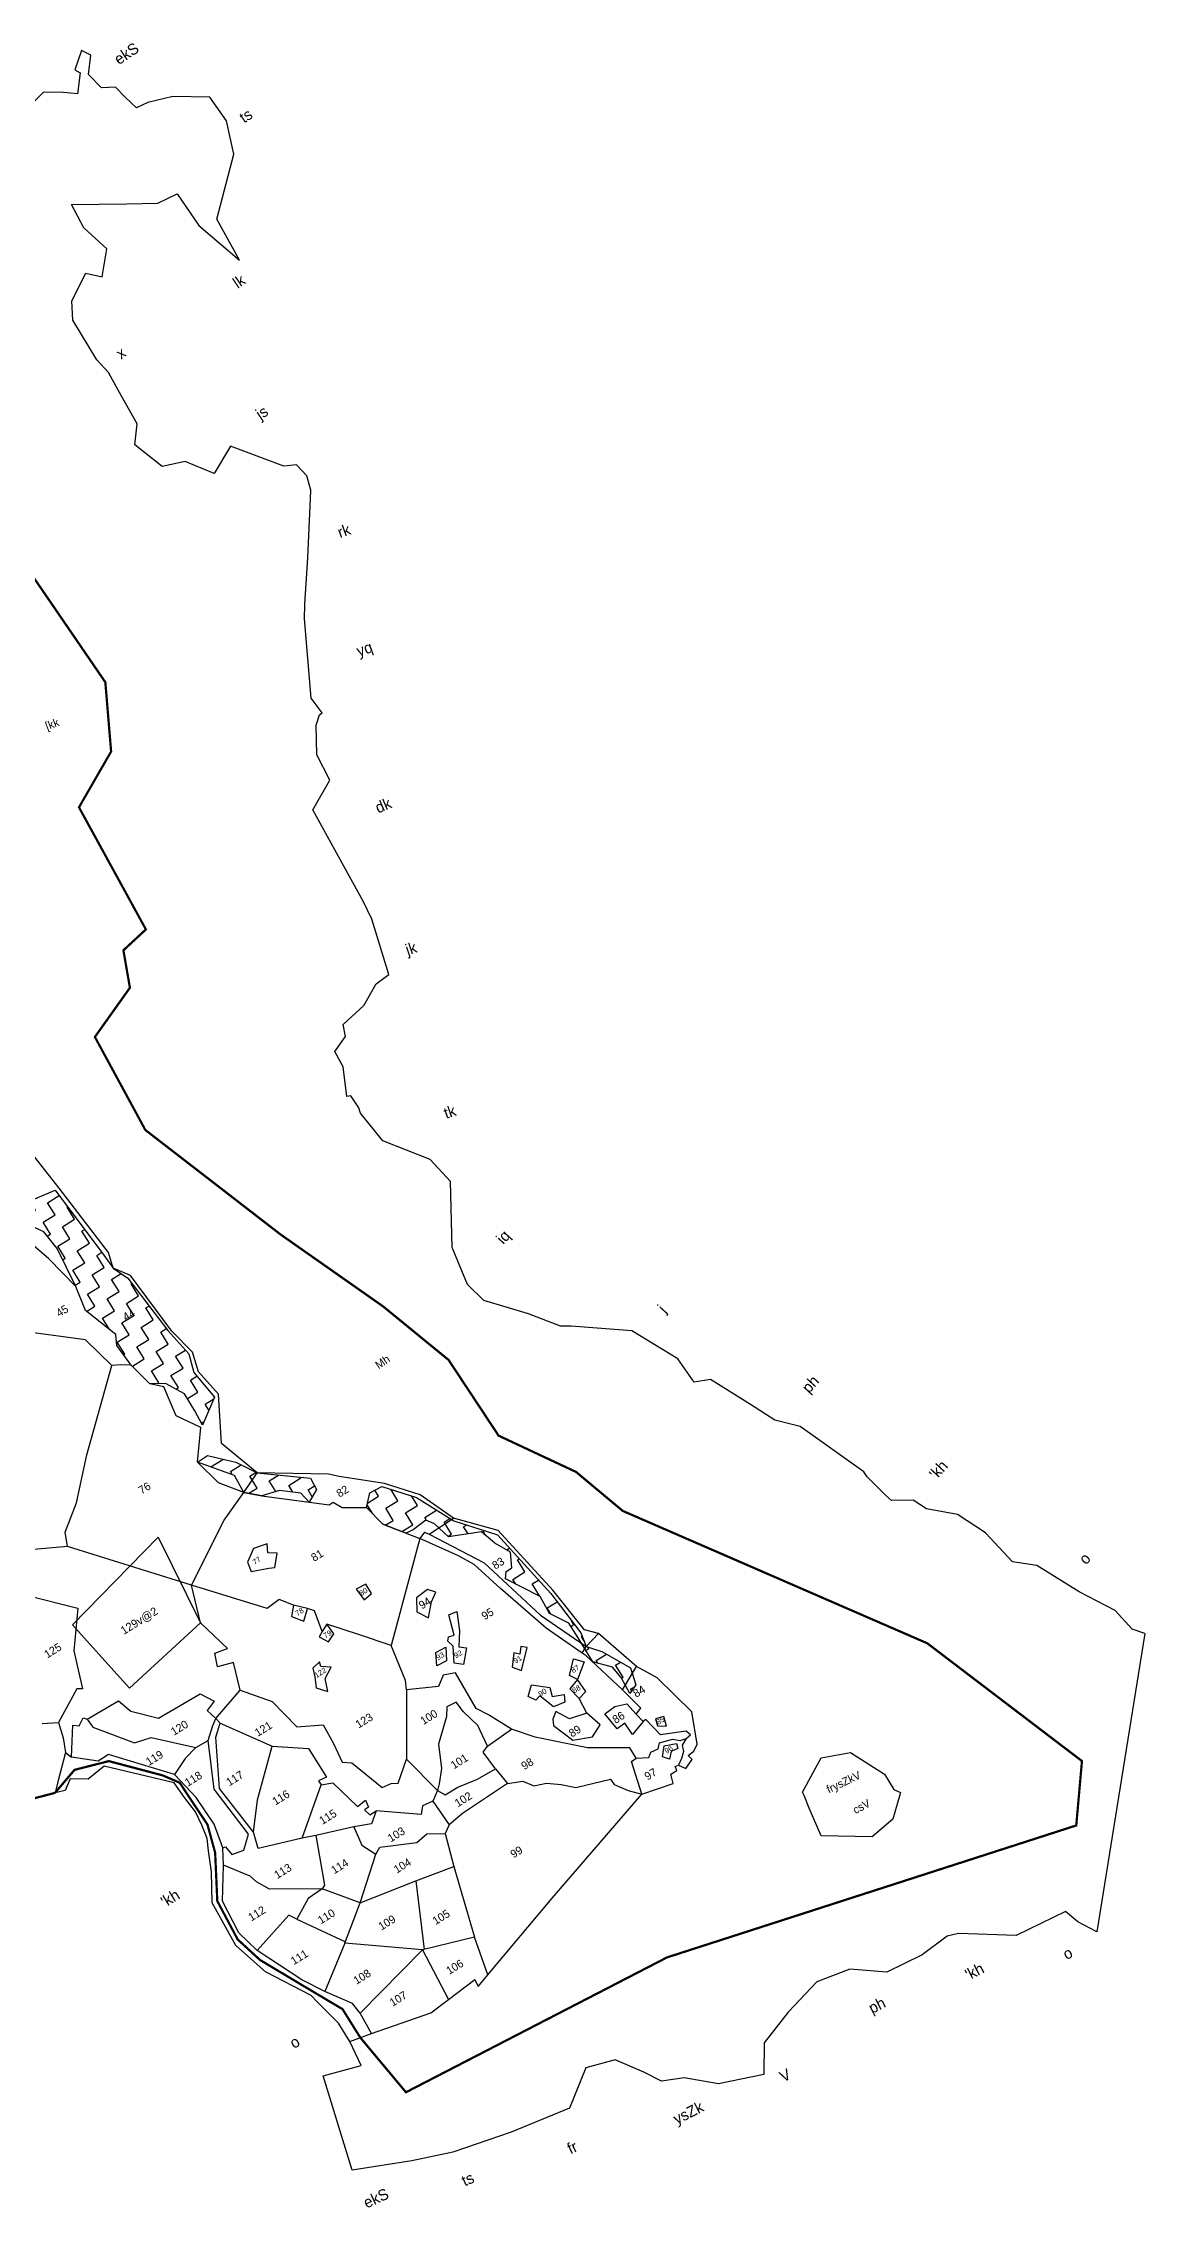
# Model space of a CAD drawing. Header units: metres. Extents: x 319666 to 326423, y 1825621 to 1831072.
# Drawn here: x 323735 to 326380, y 1825641 to 1830844 of the extents above; entities that cross this region are included whole.
import ezdxf

# ---------------------------------------------------------------- set-up
doc = ezdxf.new("R2010")
doc.units = ezdxf.units.M
doc.header["$MEASUREMENT"] = 0
doc.linetypes.add('DASHDOT', pattern=[1, 0.5, -0.25, 0, -0.25])
for name, color, linetype in [('OFF', 1, 'Continuous'), ('POLY_HATCH', 12, 'Continuous'), ('POLY_PARCEL', 6, 'Continuous'), ('POLY_ROAD', 30, 'Continuous'), ('POLY_WATER', 4, 'Continuous'), ('TEXT_MAPIN', 7, 'Continuous'), ('TEXT_MAPOUT', 7, 'Continuous'), ('TEXT_PARCEL', 7, 'Continuous'), ('V_BOUND_LINE', 7, 'Continuous'), ('V_BOUND_STREAM_LINE', 7, 'DASHDOT')]:
    doc.layers.add(name, color=color, linetype=linetype)
doc.styles.add('TEXT _PARCEL', font='', dxfattribs={"height": 0.18})
doc.styles.add('TEXT_MAP', font='', dxfattribs={"height": 0.25})
doc.styles.get('TEXT _PARCEL').set_extended_font_data('Kruti Dev 050')
doc.styles.get('TEXT_MAP').set_extended_font_data('Kruti Dev 050')
pattern_1 = [(32.31495, (321999.867, 1823241.34), (10.34383, 45.95512), [33.30817, -33.30817]), (122.31495, (322028.017, 1823259.144), (-45.95512, 10.34383), [33.30817, -33.30817])]

# ---------------------------------------------------------------- blocks, each defined once
blk = doc.blocks.new('zz')
at = {"layer": 'POLY_PARCEL'}
blk.add_lwpolyline([(323321.5, 1825959.5), (323516.4, 1826162.8), (323615.6, 1825967), (323454.1, 1825815.6), (323396.4, 1825877.6), (323321.5, 1825959.5), (323321.5, 1825959.5)], dxfattribs=at)
at = {"layer": 'TEXT_PARCEL', "style": 'TEXT _PARCEL'}
blk.add_text('129v@2', height=18.88, rotation=32.315, dxfattribs=at).set_placement((323439.5, 1825937.3))
blk = doc.blocks.new('qq')
at = {"layer": 'POLY_HATCH'}
h = blk.add_hatch(dxfattribs=at)
h.set_pattern_fill('ZIGZAG', color=256, scale=10.490761, angle=32.315, style=0)
h.set_pattern_definition(pattern_1)
h.paths.add_polyline_path([(323277.4, 1828346.2), (323260.5, 1828296.4), (323269.5, 1828282.2), (323328.8, 1828256.9), (323376, 1828182.1), (323398.6, 1828135.3), (323460.9, 1828136.3), (323493.9, 1828097.9), (323536.2, 1828055.7), (323560.8, 1828053.6), (323616.6, 1828059.2), (323659.1, 1828005.8), (323688.2, 1828006.8), (323734.7, 1827985.7), (323766.5, 1827946.4), (323811.5, 1827857.9), (323834.9, 1827801.2), (323906.6, 1827745.4), (323909.2, 1827719.8), (323944.1, 1827673.7), (323988.7, 1827630.1), (324025.2, 1827631.4), (324070.1, 1827607.5), (324095.3, 1827567.6), (324113.3, 1827533.6), (324141.1, 1827600.1), (324091.5, 1827657.6), (324079.4, 1827701.7), (324029.2, 1827756), (323933.8, 1827878.3), (323899.2, 1827902), (323876.9, 1827932.6), (323760.5, 1828084.5), (323712.8, 1828063.7), (323692.7, 1828054.5), (323672.2, 1828106.1), (323626.3, 1828115.7), (323603.6, 1828142.9), (323540.4, 1828137.8), (323520.3, 1828252.5), (323483.6, 1828272), (323394.2, 1828250.4), (323388.8, 1828397), (323423.9, 1828509.9), (323498.4, 1828541.3), (323492.6, 1828572.5), (323484.5, 1828626.7), (323447, 1828686.1), (323428.9, 1828704), (323413.8, 1828721.3), (323407.3, 1828774.2), (323397.5, 1828803.1), (323400.4, 1828839.9), (323393.6, 1828861.7), (323396.3, 1828907.1), (323374.1, 1828936.6), (323316.1, 1828940), (323356, 1828999.3), (323354.9, 1829056.2), (323323.2, 1829081.5), (323277.2, 1829076.8), (323185.2, 1829129.7), (323144, 1829098.4), (323156.7, 1829031.4), (323187.8, 1828979.6), (323221.1, 1828937.9), (323271.6, 1828924.4), (323287.4, 1828914.3), (323300.9, 1828886.6), (323339.9, 1828717.1), (323400.7, 1828684.1), (323439.3, 1828603.8), (323452.6, 1828563.4), (323411.9, 1828534.2), (323350.1, 1828574.8), (323327.3, 1828583.3), (323317, 1828573.5), (323286.5, 1828566.5), (323262.6, 1828540.9), (323210.7, 1828511.8), (323237.7, 1828429.4)])
h = blk.add_hatch(dxfattribs=at)
h.set_pattern_fill('ZIGZAG', color=256, scale=10.490761, angle=32.315, style=0)
h.set_pattern_definition(pattern_1)
h.paths.add_polyline_path([(324296.7, 1827381.5), (324347.2, 1827376.2), (324366.9, 1827354.8), (324384.2, 1827384.7), (324369.2, 1827411.2), (324243.5, 1827422.6), (324192.8, 1827447.4), (324126.2, 1827462.4), (324102.8, 1827446.3), (324190.3, 1827416), (324212.7, 1827376.2), (324254.9, 1827368.8)])
h = blk.add_hatch(dxfattribs=at)
h.set_pattern_fill('ZIGZAG', color=256, scale=10.490761, angle=32.315, style=0)
h.set_pattern_definition(pattern_1)
h.paths.add_polyline_path([(324812, 1827282.2), (324708.3, 1827314.1), (324619.7, 1827368.6), (324538.2, 1827393.9), (324509.8, 1827378), (324502.6, 1827343.7), (324541.1, 1827304.4), (324595.4, 1827284.3), (324613.1, 1827292.2), (324642.4, 1827315.6), (324662.8, 1827306.6), (324696.5, 1827276.5), (324774.3, 1827289), (324805.8, 1827262.5), (324843.2, 1827242.1), (324846.9, 1827205.3), (324832.9, 1827196.4), (324831.9, 1827178.6), (324913.9, 1827138.1), (324936.5, 1827098.6), (324982.5, 1827076.3), (325004.6, 1827041.3), (325039.9, 1826985.4), (325086.7, 1826973.4), (325106.8, 1826949.4), (325128.3, 1826911.6), (325142, 1826932.5), (325129, 1826972.2), (325061.1, 1827009.9), (325023.7, 1827021.5), (325010.6, 1827053.7), (324938.9, 1827145.6)])
at = {"layer": 'OFF'}
for points in [[(326340.2, 1827066.4), (326235.3, 1826361.2)], [(323798.8, 1826757.9), (323813.6, 1826746.9)], [(324485.3, 1825780.2), (324414.7, 1826001.9)]]:
    blk.add_lwpolyline(points, dxfattribs=at)
at = {"layer": 'POLY_HATCH'}
blk.add_lwpolyline([(323712.8, 1828063.7), (323760.5, 1828084.5), (323876.9, 1827932.6), (323899.2, 1827902), (323933.8, 1827878.3), (324029.2, 1827756), (324079.4, 1827701.7), (324091.5, 1827657.6), (324141.1, 1827600.1), (324113.3, 1827533.6), (324095.3, 1827567.6), (324070.1, 1827607.5), (324025.2, 1827631.4), (323988.7, 1827630.1), (323944.1, 1827673.7), (323909.2, 1827719.8), (323906.6, 1827745.4), (323834.9, 1827801.2), (323811.5, 1827857.9), (323766.5, 1827946.4), (323734.7, 1827985.7), (323688.2, 1828006.8)], dxfattribs=at)
for points in [[(324102.8, 1827446.3), (324126.2, 1827462.4), (324192.8, 1827447.4), (324243.5, 1827422.6), (324369.2, 1827411.2), (324384.2, 1827384.7), (324366.9, 1827354.8), (324347.2, 1827376.2), (324296.7, 1827381.5), (324254.9, 1827368.8), (324212.7, 1827376.2), (324190.3, 1827416)], [(324502.6, 1827343.7), (324509.8, 1827378), (324538.2, 1827393.9), (324619.7, 1827368.6), (324708.3, 1827314.1), (324812, 1827282.2), (324938.9, 1827145.6), (325010.6, 1827053.7), (325023.7, 1827021.5), (325061.1, 1827009.9), (325129, 1826972.2), (325142, 1826932.5), (325128.3, 1826911.6), (325106.8, 1826949.4), (325086.7, 1826973.4), (325039.9, 1826985.4), (325004.6, 1827041.3), (324982.5, 1827076.3), (324936.5, 1827098.6), (324913.9, 1827138.1), (324831.9, 1827178.6), (324832.9, 1827196.4), (324846.9, 1827205.3), (324843.2, 1827242.1), (324805.8, 1827262.5), (324774.3, 1827289), (324696.5, 1827276.5), (324662.8, 1827306.6), (324642.4, 1827315.6), (324613.1, 1827292.2), (324595.4, 1827284.3), (324541.1, 1827304.4)]]:
    blk.add_lwpolyline(points, close=True, dxfattribs=at)
at = {"layer": 'POLY_PARCEL'}
for points in [[(323944.1, 1827673.7), (323909.2, 1827719.8), (323906.6, 1827745.4), (323834.9, 1827801.2), (323811.5, 1827857.9), (323746.7, 1827922.5), (323700.5, 1827961.8), (323700.5, 1827961.8)], [(323898.3, 1827671.9), (323835.3, 1827732), (323672.9, 1827752.6)], [(323798.1, 1827244), (323792.4, 1827277.7), (323818.9, 1827347.4), (323841.4, 1827461.1), (323898.3, 1827671.9)], [(323944.1, 1827673.7), (323919.8, 1827674.3), (323898.3, 1827671.9)], [(324212.7, 1827376.2), (324152.4, 1827398.3), (324102.8, 1827446.3), (324109.9, 1827528.3), (324051.2, 1827554.7), (324021.3, 1827623.5), (323988.7, 1827630.1), (323944.1, 1827673.7)], [(324091.9, 1827156.3), (324091.9, 1827156.3), (324167.2, 1827310), (324212.7, 1827376.2)], [(324212.7, 1827376.2), (324243.5, 1827422.6)], [(324212.7, 1827376.2), (324254.9, 1827368.8), (324414.1, 1827348.9), (324423.9, 1827355.1), (324444.9, 1827343.4), (324502.6, 1827343.7), (324541.1, 1827304.4), (324628.8, 1827271.9)], [(324640, 1827287.3), (324628.8, 1827271.9)], [(324650.4, 1827282.4), (324707.6, 1827320.9)], [(323813.6, 1826746.9), (323815.4, 1826822.7), (323830.6, 1826821.3), (323839.6, 1826840.3), (323849.5, 1826837.4), (323922.4, 1826881.2), (323952.1, 1826857), (324017.5, 1826841), (324115.2, 1826899.5), (324148, 1826882.7), (324132.1, 1826860.5), (324152.4, 1826842.4), (324209.1, 1826909.3), (324192.7, 1826974.4), (324155.2, 1826963.9), (324148.2, 1826995.9), (324178.5, 1827007.4), (324114.2, 1827067.1), (324091.9, 1827156.3), (323798.1, 1827244), (323718.9, 1827236.4)], [(323705.7, 1827127.4), (323824.4, 1827098.7), (323816.1, 1826998), (323837.2, 1826908.8), (323824.3, 1826908.3), (323781.9, 1826828.5), (323793.5, 1826792.4), (323798.8, 1826757.9)], [(324287.9, 1827200), (324293.1, 1827233.6), (324271.1, 1827234.3), (324269.3, 1827255.7), (324236.7, 1827243.9), (324222.8, 1827211.6), (324231.7, 1827189.8), (324273.7, 1827197.8), (324287.9, 1827200)], [(324628.8, 1827271.9), (324563.8, 1827018.6)], [(324332.6, 1827111.4), (324299.1, 1827124.6), (324271.1, 1827102.8), (324091.9, 1827156.3)], [(324332.6, 1827111.4), (324328.4, 1827084.3), (324357.3, 1827073.9), (324365.5, 1827104)], [(324365.5, 1827104), (324332.6, 1827111.4)], [(324401, 1827050.2), (324392.7, 1827071.5), (324382.3, 1827098.9), (324365.5, 1827104)], [(324401, 1827050.2), (324394, 1827037.4), (324416.3, 1827025.4), (324428.4, 1827044.5), (324412, 1827067.2)], [(324412, 1827067.2), (324401, 1827050.2)], [(324563.8, 1827018.6), (324487, 1827044.1), (324412, 1827067.2)], [(324601.6, 1826914.7), (324598.9, 1826936.8), (324563.8, 1827018.6)], [(325023.7, 1827021.5), (325052.5, 1827052.4)], [(325004.1, 1826943.2), (324985.5, 1826952.8), (324994.3, 1826991.8), (325019.1, 1826985.5), (325004.1, 1826943.2)], [(325024, 1826999.2), (325014.6, 1827005.8)], [(325110.8, 1826919.9), (325024, 1826999.2)], [(325110.8, 1826919.9), (325143.1, 1826975.4)], [(324849.7, 1826824.7), (324795.5, 1826857.8), (324766.2, 1826872.5), (324716.3, 1826955.9), (324687.6, 1826950.1), (324676.3, 1826923), (324601.6, 1826914.7)], [(325004.1, 1826943.2), (324986.7, 1826921.1), (325008.6, 1826898.5)], [(325008.6, 1826898.5), (325023.8, 1826915.4), (325004.1, 1826943.2)], [(325143.4, 1826863.3), (325154.3, 1826877.5), (325110.8, 1826919.9)], [(324209.1, 1826909.3), (324285.2, 1826883.4), (324343.9, 1826824.4), (324405.7, 1826829.5), (324430.8, 1826785.8), (324451.4, 1826742.4), (324474.2, 1826741.2), (324546.8, 1826683.6), (324567.5, 1826692.9), (324584.1, 1826693.8), (324603.3, 1826750.7)], [(324601.6, 1826914.7), (324603.3, 1826750.7), (324603.3, 1826750.7)], [(324793.4, 1826784.1), (324770.5, 1826832.3), (324735.9, 1826864.5), (324718.8, 1826887), (324696.5, 1826875.7), (324696.6, 1826853), (324678.2, 1826787.2), (324686.2, 1826729.6), (324681.1, 1826694), (324676.9, 1826678.1)], [(325026.9, 1826864.1), (324986.6, 1826850.1), (324954, 1826867), (324947.4, 1826849.3), (324948.5, 1826834.4)], [(325026.9, 1826864.1), (325008.6, 1826898.5)], [(325160.3, 1826845.9), (325135.2, 1826815.3), (325116.7, 1826841.2), (325098.9, 1826827.9), (325069.2, 1826863.1), (325092.9, 1826880.4), (325121.2, 1826886.9), (325143.4, 1826863.3)], [(323743, 1826825.9), (323781.9, 1826828.5)], [(323849.5, 1826837.4), (323862.8, 1826818.8), (323961.1, 1826782.4), (324000.5, 1826795.2), (324106, 1826772.7)], [(324172.4, 1826537.2), (324178.3, 1826539.5), (324193.7, 1826521.4), (324221.9, 1826532.2), (324232.7, 1826570.1), (324150.4, 1826675.3), (324134.8, 1826790.2), (324145.7, 1826825.6), (324152.4, 1826842.4)], [(324152.4, 1826842.4), (324163.2, 1826831)], [(324244.1, 1826574.9), (324162.9, 1826676.6), (324153, 1826797.6), (324163.2, 1826831)], [(324163.2, 1826831), (324286, 1826778.1)], [(324793.4, 1826784.1), (324849.7, 1826824.7)], [(325144.3, 1826759.4), (325129.2, 1826783.3), (325029.2, 1826782.7), (324905.8, 1826805.9), (324849.7, 1826824.7)], [(324948.5, 1826834.4), (324994.5, 1826799.7), (325041.3, 1826808.4), (325058.6, 1826837.2), (325026.9, 1826864.1)], [(325143.4, 1826863.3), (325160.3, 1826845.9)], [(325261.9, 1826806.6), (325271.7, 1826816), (325262.1, 1826824.5), (325201.1, 1826815.2), (325166.2, 1826850.5), (325160.3, 1826845.9)], [(324106, 1826772.7), (324081.3, 1826746.9), (324056.6, 1826708.8)], [(324106, 1826772.7), (324134.8, 1826790.2)], [(324244.1, 1826574.9), (324253.2, 1826650.9), (324286, 1826778.1)], [(324286, 1826778.1), (324371.6, 1826773.7), (324415.2, 1826706.7), (324396.3, 1826697.6), (324402.9, 1826687.9)], [(324813.3, 1826730.1), (324783.7, 1826769.4), (324793.4, 1826784.1)], [(325144.3, 1826759.4), (325174.7, 1826760.9), (325179, 1826774.1), (325196.1, 1826781.7), (325199.4, 1826796.4), (325229.5, 1826805), (325248, 1826802.1), (325261.9, 1826806.6)], [(325261.9, 1826806.6), (325252.7, 1826791.4), (325256.2, 1826775.9), (325251.3, 1826759.9), (325244.7, 1826743.7)], [(324603.3, 1826750.7), (324676.9, 1826678.1)], [(324676.9, 1826678.1), (324694.9, 1826667.6), (324724.8, 1826686.5), (324771, 1826705.3), (324813.3, 1826730.1)], [(324813.3, 1826730.1), (324841.6, 1826695.8)], [(325158.8, 1826674.4), (325133.6, 1826751.6), (325144.3, 1826759.4)], [(324359.3, 1826562.1), (324402.9, 1826687.9)], [(324402.9, 1826687.9), (324430.1, 1826693.3), (324488.9, 1826638.4), (324507.3, 1826652.9), (324514.7, 1826636.7), (324505.6, 1826630), (324518.3, 1826619), (324533.2, 1826628.4)], [(324676.9, 1826678.1), (324666.5, 1826652.5)], [(324841.6, 1826695.8), (324736.9, 1826623.9), (324705.2, 1826597.2)], [(324841.6, 1826695.8), (324878.2, 1826701.7), (324903.8, 1826691.3), (324933.8, 1826698), (324968.1, 1826694.9), (325003.4, 1826688.8), (325084.8, 1826708.9), (325093.3, 1826696.5), (325126.8, 1826682.9), (325158.8, 1826674.4)], [(324533.2, 1826628.4), (324522.2, 1826597.7), (324480.3, 1826590.2)], [(324666.5, 1826652.5), (324642.3, 1826641), (324638.9, 1826620.8), (324533.2, 1826628.4)], [(324666.5, 1826652.5), (324705.2, 1826597.2), (324695.9, 1826576.8)], [(324359.3, 1826562.1), (324255.9, 1826536.1), (324244.1, 1826574.9)], [(324391.1, 1826568.9), (324359.3, 1826562.1)], [(324480.3, 1826590.2), (324391.1, 1826568.9)], [(324391.1, 1826568.9), (324412.7, 1826451.7), (324407.8, 1826442.9)], [(324480.3, 1826590.2), (324500.2, 1826547.2), (324533.1, 1826526.1)], [(324533.1, 1826526.1), (324542.6, 1826542.6), (324629.8, 1826555), (324653.1, 1826575.4), (324695.9, 1826576.8)], [(324695.9, 1826576.8), (324717.6, 1826498.9)], [(324497.5, 1826410.9), (324533.1, 1826526.1)], [(324407.8, 1826442.9), (324283.5, 1826440.7), (324253, 1826457.5), (324237.9, 1826470.8), (324174.5, 1826496)], [(324497.5, 1826410.9), (324628.3, 1826464.2)], [(324628.3, 1826464.2), (324717.6, 1826498.9)], [(324628.3, 1826464.2), (324649.6, 1826302.2)], [(324717.6, 1826498.9), (324768.3, 1826333)], [(324407.8, 1826442.9), (324374.7, 1826420), (324349, 1826370.5)], [(324497.5, 1826410.9), (324407.8, 1826442.9)], [(324462.7, 1826315.5), (324497.5, 1826410.9)], [(324349, 1826370.5), (324329.6, 1826380.1), (324255.7, 1826295.9)], [(324349, 1826370.5), (324463.7, 1826318.2)], [(324462.7, 1826315.5), (324416.6, 1826200.8)], [(324645.8, 1826301.2), (324462.7, 1826315.5)], [(324768.3, 1826333), (324645.8, 1826301.2)], [(324800.6, 1826244.3), (324768.3, 1826333)], [(324645.8, 1826301.2), (324500.3, 1826150.7)], [(324645.8, 1826301.2), (324708.7, 1826185.2)]]:
    blk.add_lwpolyline(points, dxfattribs=at)
for points in [[(324479.9, 1827151.1), (324499.1, 1827125.7), (324516.7, 1827141), (324503, 1827162.6)], [(324624, 1827099.2), (324651.6, 1827085.3), (324658.2, 1827122.8), (324667.8, 1827145.6), (324648.1, 1827152), (324622.4, 1827131.5)], [(324713, 1826978.5), (324710.5, 1827018.7), (324697.8, 1827030.5), (324698.8, 1827040.5), (324712.6, 1827045.1), (324699.1, 1827092.9), (324718.2, 1827100.8), (324725.1, 1827055.1), (324723.7, 1827017.6), (324741.8, 1827015.5), (324734.7, 1826975.5)], [(324872.1, 1826963.2), (324885, 1827017.3), (324869.6, 1827020.1), (324867.4, 1827002), (324853.3, 1827004.6), (324849.5, 1826970.8)], [(324388, 1826916.9), (324415.6, 1826908.9), (324409, 1826939.2), (324423.4, 1826966.1), (324398.7, 1826967.1), (324395.5, 1826978.7), (324380, 1826963.6), (324384.9, 1826942.7)], [(324671.9, 1826972.3), (324669.2, 1827003), (324693.3, 1827016.2), (324695, 1826983.8)], [(324888.2, 1826901.7), (324895.7, 1826929.4), (324939.2, 1826923.5), (324945.3, 1826902.3), (324973.4, 1826907.5), (324975.1, 1826889.8), (324948.1, 1826878), (324916.2, 1826903.7), (324906.8, 1826893.6)], [(325215.5, 1826835.7), (325208.4, 1826858.4), (325189.2, 1826852.5), (325194.4, 1826835.9)], [(325206.3, 1826763.3), (325210.6, 1826788.8), (325239, 1826795.2), (325242.8, 1826783.5), (325227.2, 1826775.6), (325222.9, 1826757.8)]]:
    blk.add_lwpolyline(points, close=True, dxfattribs=at)
at = {"layer": 'POLY_ROAD'}
blk.add_line((323849.5, 1826837.4), (323849.5, 1826837.4), dxfattribs=at)
for points in [[(324640, 1827287.3), (324650.4, 1827282.4), (324781.2, 1827216.3), (324915.2, 1827093.8), (325023.7, 1827021.5)], [(325014.6, 1827005.8), (324928.9, 1827063.7), (324820.3, 1827155.9), (324757.7, 1827211.9), (324720.8, 1827232.3), (324628.8, 1827271.9)], [(325014.6, 1827005.8), (325023.7, 1827021.5)]]:
    blk.add_lwpolyline(points, dxfattribs=at)
at = {"layer": 'POLY_WATER'}
for points in [[(326340.2, 1827066.4), (326310.4, 1827076.7), (326270.2, 1827120), (326184.5, 1827162.9), (326084, 1827224), (326026.5, 1827231.9), (325962.6, 1827299.6), (325895.8, 1827342.4), (325822.3, 1827355.3), (325791.3, 1827374.7), (325739.6, 1827373.4), (325725.7, 1827385.8), (325681.9, 1827429.2), (325673.7, 1827440.4), (325522.8, 1827545.9), (325462.4, 1827560.1), (325405.3, 1827596.7), (325310.4, 1827654.4), (325271.9, 1827648), (325232.7, 1827702.3), (325123.1, 1827767.1), (324980.4, 1827776.9), (324954.8, 1827776.8), (324879, 1827804.5), (324773.7, 1827834.9), (324735.1, 1827872.5), (324697.3, 1827959.1), (324692.1, 1828115.1), (324643.5, 1828166.6), (324531.6, 1828209.5), (324478, 1828273.8), (324473.8, 1828286.2), (324454.7, 1828314.3), (324445.1, 1828312.8), (324435.7, 1828382.7), (324415.8, 1828418.5), (324440.5, 1828454.1), (324435.2, 1828482.8), (324483, 1828528.1), (324512, 1828579.6), (324532.5, 1828595.7), (324541.6, 1828601.5), (324499.7, 1828731.5), (324479.7, 1828772.6), (324419.4, 1828878.8), (324357.9, 1828988.4), (324397.5, 1829059), (324366.2, 1829118), (324363.5, 1829188.1), (324370.8, 1829212.2), (324377, 1829217.5), (324351.3, 1829251.6), (324333.7, 1829438.8), (324333.9, 1829473.5), (324339.7, 1829582.4), (324344.2, 1829722.4), (324345.3, 1829742.6), (324335.5, 1829776.2), (324310.5, 1829802), (324280.3, 1829798.4), (324154.5, 1829844.4), (324116.4, 1829779), (324047.7, 1829807), (323993.5, 1829794.2), (323929.1, 1829844.6), (323933.8, 1829894.5), (323887.9, 1829973.1), (323865.2, 1830015), (323836.9, 1830044.7), (323779.4, 1830137.5), (323776.5, 1830183.3), (323809, 1830248.6), (323847.2, 1830240.4), (323857.5, 1830306.6), (323803.3, 1830355.2), (323773.2, 1830409.8), (323903.5, 1830412.9), (323977.2, 1830415.6), (324022, 1830438.3), (324074, 1830364.2), (324170.8, 1830282.8), (324116.7, 1830379.4), (324155, 1830533), (324136.7, 1830611.3), (324096.4, 1830667.1), (324009.6, 1830667.3), (323950.3, 1830652.6), (323924, 1830639.8), (323897.3, 1830664.8), (323874.2, 1830688.3), (323841.3, 1830685.9), (323809.7, 1830717.7), (323815.3, 1830763.2), (323793.2, 1830774), (323778.1, 1830727.6), (323790.6, 1830720.9), (323784.4, 1830671.3), (323751.3, 1830674.4), (323704.7, 1830674.8), (323680.6, 1830650.1)], [(324414.7, 1826001.9), (324504.3, 1826027.2), (324476.4, 1826083.7), (324527.4, 1826102.7), (324667.1, 1826153.2), (324708.7, 1826185.2), (324769.6, 1826233.2), (324778.1, 1826216.7), (324800.6, 1826244.3), (324950.5, 1826426.5), (325158.8, 1826674.4), (325232.4, 1826700.1), (325227, 1826722.2), (325240.6, 1826730.8), (325237, 1826740.9), (325244.7, 1826743.7), (325262.1, 1826735.9), (325276.9, 1826757.6), (325267.3, 1826766.7), (325280.7, 1826777.1), (325288, 1826794.1), (325274.3, 1826869.9), (325191.9, 1826949.3), (325143.1, 1826975.4), (325052.5, 1827052.4), (325019.5, 1827060.3), (324943.8, 1827153.4), (324813, 1827292.6), (324707.6, 1827320.9), (324628.6, 1827375), (324544, 1827400.4), (324437, 1827416.3), (324411.5, 1827421.6), (324243.5, 1827422.6), (324158.5, 1827490.8), (324150.4, 1827607.3), (324103.1, 1827659.6), (324088.4, 1827705.4), (324038.5, 1827754.5), (323939.6, 1827884.8), (323899.2, 1827902), (323887.2, 1827939), (323769.4, 1828089.2), (323711.4, 1828161.3)], [(323798.8, 1826757.9), (323781.8, 1826688.4), (323775.3, 1826662.4)], [(324476.4, 1826083.7), (324449.2, 1826126.7), (324397.8, 1826177.3), (324384.8, 1826191.3), (324276.3, 1826245.4), (324205.8, 1826307.2), (324148.7, 1826406.9), (324146.3, 1826480.4), (324138.9, 1826529.3), (324135.1, 1826558.3), (324122.2, 1826590.2), (324107.4, 1826621.2), (324080.6, 1826654.9), (324055.9, 1826689.2), (323890.2, 1826727), (323853.5, 1826695.3), (323810.9, 1826695.7), (323799.2, 1826668.4), (323775.3, 1826662.4)], [(324527.4, 1826102.7), (324500.3, 1826150.7), (324481.7, 1826173.2), (324416.6, 1826200.8), (324361.9, 1826227.9), (324255.7, 1826295.9), (324212.2, 1826336.8), (324173.1, 1826410.9), (324174.5, 1826496), (324172.4, 1826537.2), (324151.1, 1826592.7), (324108.3, 1826655), (324056.6, 1826708.8), (323900.7, 1826754.2), (323876.2, 1826738.7), (323813.6, 1826746.9)], [(326235.3, 1826361.2), (326190, 1826384.3), (326160.5, 1826408.4), (326044.6, 1826350.8), (325908.9, 1826353.8), (325882.5, 1826346.9), (325823.8, 1826302.9), (325740.8, 1826260.9), (325653.6, 1826267.2), (325576, 1826236.3), (325509.1, 1826163.8), (325453.7, 1826091.3), (325453.8, 1826016.4), (325346.7, 1825993), (325265.6, 1826006.2), (325212.3, 1825998), (325170.8, 1826018.4), (325102.4, 1826047), (325034.1, 1826027), (324996.3, 1825932), (324859.6, 1825874), (324722.3, 1825824.8), (324626.2, 1825803.7), (324485.3, 1825780.2)]]:
    blk.add_lwpolyline(points, dxfattribs=at)
blk.add_lwpolyline([(325537.6, 1826683.2), (325580.9, 1826764.4), (325649.9, 1826777.9), (325730.1, 1826727.5), (325752.7, 1826691.7), (325768.5, 1826684.7), (325751.4, 1826621.9), (325703.2, 1826580.1), (325582.8, 1826580.5), (325554, 1826645.4), (325541.7, 1826675.4)], close=True, dxfattribs=at)
at = {"layer": 'V_BOUND_LINE', "const_width": 5.25}
blk.add_lwpolyline([(323775.3, 1826662.4), (323720.3, 1826647.4), (323671.9, 1826622.8), (323663.6, 1826670.9), (323552.3, 1826606.5), (323388.5, 1826585.6)], dxfattribs=at)
at = {"layer": 'V_BOUND_STREAM_LINE', "ltscale": 10, "const_width": 5.25}
blk.add_lwpolyline([(323775.3, 1826662.4), (323820.7, 1826717.2), (323901.3, 1826738.7), (324028.8, 1826706.4), (324068.8, 1826689.8), (324135.6, 1826591.4), (324154.4, 1826525.4), (324160.7, 1826411.4), (324209.8, 1826321.2), (324262.9, 1826273.5), (324388.8, 1826200.1), (324458.7, 1826159.6), (324501.3, 1826093), (324610.4, 1825965.1), (325222.5, 1826290), (326183.8, 1826611.8), (326195.6, 1826763.9), (325828, 1827037.7), (325828, 1827037.7), (325828, 1827037.7), (325828, 1827037.7), (325828, 1827037.7), (325828, 1827037.7), (325828, 1827037.7), (325828, 1827037.7), (325828, 1827037.7), (325828, 1827037.7), (325828, 1827037.7), (325828, 1827037.7), (325828, 1827037.7), (325828, 1827037.7), (325106.6, 1827342.2), (324995.4, 1827433), (324811.9, 1827516.6), (324692, 1827694), (324536.6, 1827818.3), (324292.2, 1827986), (323971.3, 1828228.6), (323849.9, 1828446.8), (323931.2, 1828563.8), (323914.9, 1828652), (323967.4, 1828701.8), (323806.5, 1828988.2), (323880.8, 1829120.6), (323865.4, 1829284), (323602.1, 1829660.1)], dxfattribs=at)
at = {"xscale": 1.02620737959384, "yscale": 1.02620737959384, "zscale": 1.02620737959384}
blk.add_blockref('zz', (-7982.6, -46753.7), dxfattribs=at)
at = {"layer": 'TEXT_MAPIN', "style": 'TEXT_MAP'}
for s, rotation, p in [('[kk', 21.0178, (323729.4, 1829169.2)), ('Mh', 36.1246, (324527.8, 1827669.6)), ('frysZkV', 26.1519, (325599.8, 1826680.8)), ('csV', 29.1388, (325663.1, 1826632.5))]:
    blk.add_text(s, height=18.88, rotation=rotation, dxfattribs=at).set_placement(p)
at = {"layer": 'TEXT_MAPOUT', "style": 'TEXT_MAP'}
for s, height, rotation, p in [('ekS', 26.23, 34.6029, (323881.5, 1830739.8)), ('ts', 26.23, 34.6029, (324178.3, 1830605.5)), ('lk', 26.23, 34.6029, (324167.3, 1830215.2)), ('x', 26.2, 34.6029, (323893.9, 1830045.4)), ('js', 26.23, 34.6029, (324224.5, 1829906.2)), ('rk', 26.23, 20.4397, (324415, 1829629.8)), ('yq', 26.23, 20.4397, (324462.8, 1829350.3)), ('dk', 26.23, 23.794, (324512.1, 1828981.1)), ('jk', 26.23, 19.335, (324585.3, 1828647.1)), ('tk', 26.23, 19.335, (324680, 1828262.5)), ('iq', 26.23, 48.2428, (324818.2, 1827966.4)), ('j', 26.2, 48.2428, (325200.8, 1827808.5)), ('ph', 26.23, 48.2428, (325542.5, 1827622.8)), ("'kh", 26.23, 48.2428, (325844.9, 1827422.5)), ('o', 26.2, 48.2428, (326200.1, 1827225.6)), ("'kh", 26.23, 32.315, (324038, 1826394.4)), ('o', 26.2, 27.5568, (326164.3, 1826293.8)), ("'kh", 26.23, 27.5568, (325934.3, 1826243.2)), ('ph', 26.23, 27.5568, (325707.4, 1826161.8)), ('o', 26.2, 32.315, (324345.4, 1826064.1)), ('V', 26.2, 27.5568, (325499.6, 1825997.6)), ('ysZk', 26.23, 27.5568, (325249.9, 1825895.2)), ('fr', 26.23, 25.6128, (325000, 1825822.6)), ('ts', 26.23, 25.6128, (324751.7, 1825744)), ('ekS', 26.23, 25.6128, (324520.9, 1825689.6))]:
    blk.add_text(s, height=height, rotation=rotation, dxfattribs=at).set_placement(p)
at = {"layer": 'TEXT_PARCEL', "style": 'TEXT _PARCEL'}
for s, height, p in [('45', 18.88, (323773, 1827784.3)), ('44', 18.88, (323930.4, 1827776.6)), ('76', 18.88, (323971.8, 1827368.4)), ('82', 18.88, (324438.5, 1827365.9)), ('77', 12.59, (324240.1, 1827205)), ('81', 18.88, (324380.3, 1827213.9)), ('83', 18.88, (324807.4, 1827200.1)), ('80', 12.59, (324492.4, 1827134.3)), ('94', 18.88, (324635.5, 1827104.3)), ('78', 12.59, (324342.2, 1827085.4)), ('95', 18.88, (324783.7, 1827080.5)), ('79', 12.59, (324408.7, 1827033.4)), ('125', 18.88, (323753.6, 1826979)), ('93', 12.59, (324675, 1826984.7)), ('92', 12.59, (324717.2, 1826989.6)), ('91', 12.59, (324857.8, 1826978.8)), ('87', 12.59, (324993.6, 1826957.9)), ('122', 12.59, (324388.8, 1826940)), ('90', 12.59, (324917.1, 1826901.4)), ('88', 12.59, (324997, 1826910.4)), ('84', 18.88, (325143, 1826901.5)), ('100', 18.88, (324642, 1826831.6)), ('86', 18.88, (325095.1, 1826839.5)), ('120', 18.88, (324054.2, 1826799.9)), ('121', 18.88, (324252, 1826799.6)), ('123', 18.88, (324489.3, 1826821.7)), ('89', 18.88, (324992.5, 1826806)), ('85', 12.59, (325195.8, 1826838)), ('119', 18.88, (323996.1, 1826728.1)), ('101', 18.88, (324714.9, 1826727.9)), ('96', 12.59, (325216.2, 1826770)), ('118', 18.88, (324088.3, 1826680)), ('117', 18.88, (324185.9, 1826682.1)), ('98', 18.88, (324881.2, 1826727.9)), ('97', 18.88, (325172.1, 1826706.6)), ('116', 18.88, (324295.2, 1826638)), ('102', 18.88, (324725.3, 1826638.5)), ('115', 18.88, (324406.4, 1826593.6)), ('103', 18.88, (324568.2, 1826553.9)), ('114', 18.88, (324435.6, 1826477.4)), ('104', 18.88, (324583.3, 1826480.4)), ('99', 18.88, (324857.9, 1826519.4)), ('113', 18.88, (324301.5, 1826464.5)), ('112', 18.88, (324241.4, 1826363.8)), ('110', 18.88, (324405.4, 1826358.7)), ('109', 18.88, (324548.4, 1826345.8)), ('105', 18.88, (324676, 1826360.1)), ('111', 18.88, (324342.8, 1826261.9)), ('108', 18.88, (324491.1, 1826217.3)), ('106', 18.88, (324709.5, 1826242.9)), ('107', 18.88, (324576.9, 1826166.4))]:
    blk.add_text(s, height=height, rotation=32.315, dxfattribs=at).set_placement(p)

msp = doc.modelspace()

# ---------------------------------------------------------------- block references
at = {"xscale": 1.018737650889657, "yscale": 1.018737650889657, "zscale": 1.018737650889657, "rotation": 359.3755034692746}
msp.add_blockref('qq', (-26342.3, -30545.8), dxfattribs=at)

doc.saveas('drawing.dxf')
